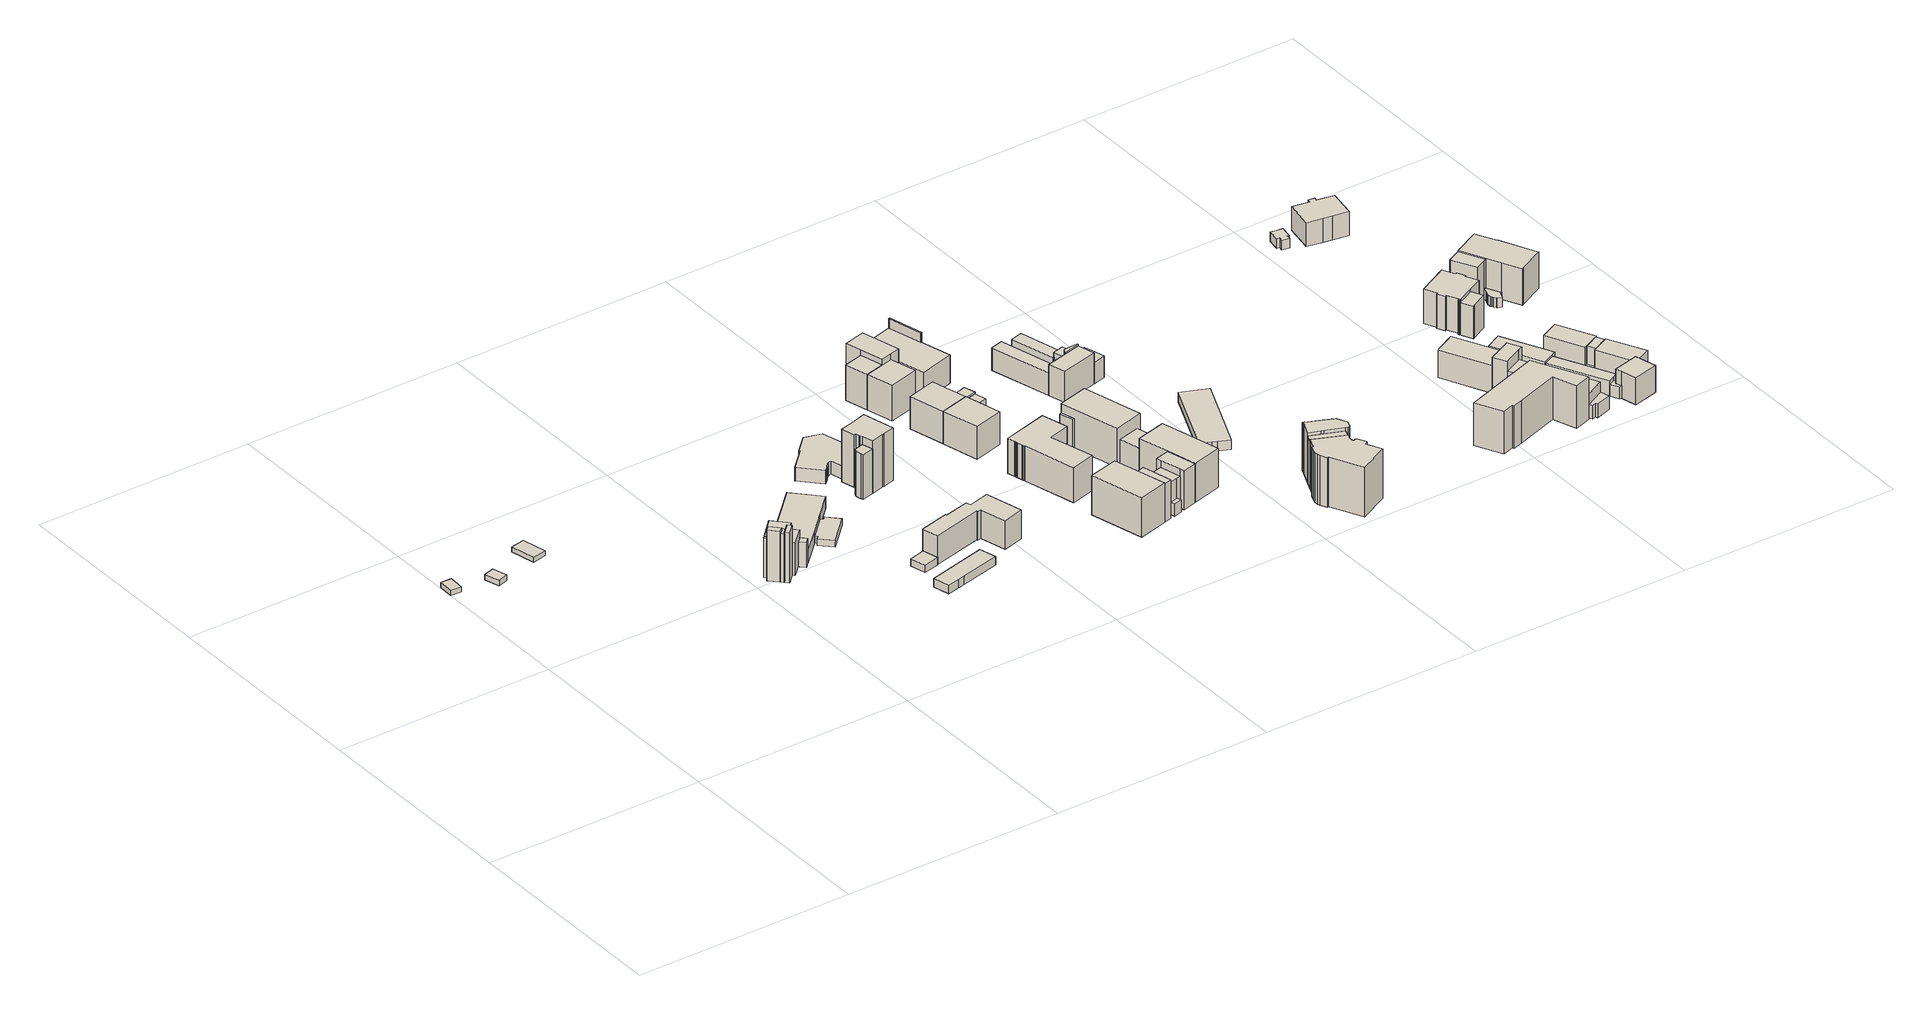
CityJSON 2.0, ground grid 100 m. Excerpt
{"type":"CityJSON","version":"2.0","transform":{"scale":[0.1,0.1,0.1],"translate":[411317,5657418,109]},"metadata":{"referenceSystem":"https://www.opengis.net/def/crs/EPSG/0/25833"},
"CityObjects":{
"building1":{"type":"Building","attributes":{"Dachtyp_tdc":"tdcPolyFlatRoof","Gemeindeschluessel":14612000,"Dachneigung":0,"QualitaetDacherkennung":86,"Geometrietyp2DReferenz":"3000","measuredHeight":2.37,"function":"31001_9998","roofType":"1000"},"geometry":[{"type":"Solid","lod":"1","boundaries":[[[[0,1,2,3]],[[4,5,6,7]],[[3,5,4,0]],[[2,6,5,3]],[[1,7,6,2]],[[0,4,7,1]]]]}]},
"building2":{"type":"Building","attributes":{"Dachtyp_tdc":"tdcGableRoof","Gemeindeschluessel":14612000,"Dachneigung":18.15,"QualitaetDacherkennung":74,"Geometrietyp2DReferenz":"3000","measuredHeight":2.92,"function":"31001_9998","roofType":"3100"},"geometry":[{"type":"Solid","lod":"1","boundaries":[[[[8,9,10,11]],[[12,13,14,15]],[[11,13,12,8]],[[10,14,13,11]],[[9,15,14,10]],[[8,12,15,9]]]]}]},
"building3":{"type":"Building","attributes":{"Dachtyp_tdc":"tdcGableRoof","Gemeindeschluessel":14612000,"Dachneigung":14.94,"QualitaetDacherkennung":67,"Geometrietyp2DReferenz":"3000","measuredHeight":2.72,"function":"31001_9998","roofType":"3100"},"geometry":[{"type":"Solid","lod":"1","boundaries":[[[[16,17,18,19]],[[20,21,22,23]],[[19,21,20,16]],[[18,22,21,19]],[[17,23,22,18]],[[16,20,23,17]]]]}]},
"building4":{"type":"Building","attributes":{"name":"Super 8 by Wyndham Dresden","Gemeindeschluessel":14612000,"Geometrietyp2DReferenz":"3000","function":"31001_2071","roofType":"9999"},"children":["building4-1","building4-2","building4-3","building4-4","building4-5"]},
"building4-1":{"type":"BuildingPart","attributes":{"Dachtyp_tdc":"tdcFreeFormRoof","Dachneigung":56.9,"QualitaetDacherkennung":11,"Geometrietyp2DReferenz":"3000","measuredHeight":24.34,"roofType":"5000"},"parents":["building4"],"geometry":[{"type":"Solid","lod":"1","boundaries":[[[[24,25,26,27]],[[28,29,30,31]],[[27,29,28,24]],[[26,30,29,27]],[[25,31,30,26]],[[24,28,31,25]]]]}]},
"building4-2":{"type":"BuildingPart","attributes":{"Dachtyp_tdc":"tdcFreeFormRoof","Dachneigung":74.49,"QualitaetDacherkennung":13,"Geometrietyp2DReferenz":"3000","measuredHeight":23.75,"roofType":"5000"},"parents":["building4"],"geometry":[{"type":"Solid","lod":"1","boundaries":[[[[32,33,34,35,36,37]],[[38,39,40,41,42,30]],[[37,39,38,32]],[[36,40,39,37]],[[35,41,40,36]],[[34,42,41,35]],[[33,30,42,34]],[[32,38,30,33]]]]}]},
"building4-3":{"type":"BuildingPart","attributes":{"Dachtyp_tdc":"tdcFreeFormRoof","Dachneigung":28.73,"QualitaetDacherkennung":8,"Geometrietyp2DReferenz":"3000","measuredHeight":11.94,"roofType":"5000"},"parents":["building4"],"geometry":[{"type":"Solid","lod":"1","boundaries":[[[[43,44,45,46]],[[47,48,49,50]],[[46,48,47,43]],[[45,49,48,46]],[[44,50,49,45]],[[43,47,50,44]]]]}]},
"building4-4":{"type":"BuildingPart","attributes":{"Dachtyp_tdc":"tdcFreeFormRoof","Dachneigung":62.56,"QualitaetDacherkennung":9,"Geometrietyp2DReferenz":"3000","measuredHeight":23.95,"roofType":"5000"},"parents":["building4"],"geometry":[{"type":"Solid","lod":"1","boundaries":[[[[51,52,53,54]],[[55,56,57,42]],[[54,56,55,51]],[[53,57,56,54]],[[52,42,57,53]],[[51,55,42,52]]]]}]},
"building4-5":{"type":"BuildingPart","attributes":{"Dachtyp_tdc":"tdcFreeFormRoof","Dachneigung":59.32,"QualitaetDacherkennung":2,"Geometrietyp2DReferenz":"3000","measuredHeight":16.46,"roofType":"5000"},"parents":["building4"],"geometry":[{"type":"Solid","lod":"1","boundaries":[[[[58,59,60,61]],[[55,62,47,63]],[[61,62,55,58]],[[60,47,62,61]],[[59,63,47,60]],[[58,55,63,59]]]]}]},
"building5":{"type":"Building","attributes":{"name":"Super 8 by Wyndham Dresden","Gemeindeschluessel":14612000,"Geometrietyp2DReferenz":"3000","function":"31001_2071","roofType":"9999"},"children":["building5-1","building5-2","building5-3"]},
"building5-1":{"type":"BuildingPart","attributes":{"Dachtyp_tdc":"tdcFreeFormRoof","Dachneigung":32.55,"QualitaetDacherkennung":6,"Geometrietyp2DReferenz":"3000","measuredHeight":19.83,"roofType":"5000"},"parents":["building5"],"geometry":[{"type":"Solid","lod":"1","boundaries":[[[[64,65,66,67,68,69,70,71]],[[72,73,74,75,76,77,78,79]],[[71,73,72,64]],[[70,74,73,71]],[[69,75,74,70]],[[68,76,75,69]],[[67,77,76,68]],[[66,78,77,67]],[[65,79,78,66]],[[64,72,79,65]]]]}]},
"building5-2":{"type":"BuildingPart","attributes":{"Dachtyp_tdc":"tdcGableRoof","Dachneigung":47.89,"QualitaetDacherkennung":7,"Geometrietyp2DReferenz":"3000","measuredHeight":20.94,"roofType":"3100"},"parents":["building5"],"geometry":[{"type":"Solid","lod":"1","boundaries":[[[[80,81,82,83,84]],[[74,73,85,86,87]],[[84,73,74,80]],[[83,85,73,84]],[[82,86,85,83]],[[81,87,86,82]],[[80,74,87,81]]]]}]},
"building5-3":{"type":"BuildingPart","attributes":{"Dachtyp_tdc":"tdcFreeFormRoof","Dachneigung":54.29,"QualitaetDacherkennung":5,"Geometrietyp2DReferenz":"3000","measuredHeight":10.97,"roofType":"5000"},"parents":["building5"],"geometry":[{"type":"Solid","lod":"1","boundaries":[[[[88,89,90,91,92,93,94]],[[95,96,97,98,99,76,75]],[[94,96,95,88]],[[93,97,96,94]],[[92,98,97,93]],[[91,99,98,92]],[[90,76,99,91]],[[89,75,76,90]],[[88,95,75,89]]]]}]},
"building6":{"type":"Building","attributes":{"name":"Super 8 by Wyndham Dresden","Dachtyp_tdc":"tdcPolyFlatRoof","Gemeindeschluessel":14612000,"Dachneigung":0,"QualitaetDacherkennung":33,"Geometrietyp2DReferenz":"3000","measuredHeight":3,"function":"31001_2071","roofType":"1000"},"geometry":[{"type":"Solid","lod":"1","boundaries":[[[[100,101,102,103,104,105,106,107]],[[108,109,110,111,112,113,114,115]],[[107,109,108,100]],[[106,110,109,107]],[[105,111,110,106]],[[104,112,111,105]],[[103,113,112,104]],[[102,114,113,103]],[[101,115,114,102]],[[100,108,115,101]]]]}]},
"building7":{"type":"Building","attributes":{"Dachtyp_tdc":"tdcPolyFlatRoof","Gemeindeschluessel":14612000,"Dachneigung":0,"QualitaetDacherkennung":62,"Geometrietyp2DReferenz":"3000","measuredHeight":3.31,"function":"31001_9998","roofType":"1000"},"geometry":[{"type":"Solid","lod":"1","boundaries":[[[[116,117,118,119]],[[120,121,122,123]],[[119,121,120,116]],[[118,122,121,119]],[[117,123,122,118]],[[116,120,123,117]]]]}]},
"building8":{"type":"Building","attributes":{"Dachtyp_tdc":"tdcPolyFlatRoof","Gemeindeschluessel":14612000,"Dachneigung":0,"QualitaetDacherkennung":70,"Geometrietyp2DReferenz":"3000","measuredHeight":3.75,"function":"31001_9998","roofType":"1000"},"geometry":[{"type":"Solid","lod":"1","boundaries":[[[[124,125,126,127,128,129]],[[130,131,132,133,134,135]],[[129,131,130,124]],[[128,132,131,129]],[[127,133,132,128]],[[126,134,133,127]],[[125,135,134,126]],[[124,130,135,125]]]]}]},
"building9":{"type":"Building","attributes":{"Dachtyp_tdc":"tdcFreeFormRoof","Gemeindeschluessel":14612000,"Dachneigung":48.02,"QualitaetDacherkennung":8,"Geometrietyp2DReferenz":"3000","measuredHeight":15.9,"function":"31001_9998","roofType":"5000"},"geometry":[{"type":"Solid","lod":"1","boundaries":[[[[136,137,138,139,140,141,142,143,144,145,146,147,148]],[[149,150,151,152,153,154,155,156,157,158,159,160,161]],[[148,150,149,136]],[[147,151,150,148]],[[146,152,151,147]],[[145,153,152,146]],[[144,154,153,145]],[[143,155,154,144]],[[142,156,155,143]],[[141,157,156,142]],[[140,158,157,141]],[[139,159,158,140]],[[138,160,159,139]],[[137,161,160,138]],[[136,149,161,137]]]]}]},
"building10":{"type":"Building","attributes":{"Dachtyp_tdc":"tdcPolyFlatRoof","Gemeindeschluessel":14612000,"Dachneigung":0,"QualitaetDacherkennung":52,"Geometrietyp2DReferenz":"3000","measuredHeight":6.2,"function":"31001_9998","roofType":"1000"},"geometry":[{"type":"Solid","lod":"1","boundaries":[[[[162,163,164,165,166,167,168,169,170,171,172,173,174,175,176,177,178]],[[179,180,181,182,183,184,185,186,187,188,189,190,191,192,193,194,195]],[[178,180,179,162]],[[177,181,180,178]],[[176,182,181,177]],[[175,183,182,176]],[[174,184,183,175]],[[173,185,184,174]],[[172,186,185,173]],[[171,187,186,172]],[[170,188,187,171]],[[169,189,188,170]],[[168,190,189,169]],[[167,191,190,168]],[[166,192,191,167]],[[165,193,192,166]],[[164,194,193,165]],[[163,195,194,164]],[[162,179,195,163]]]]}]},
"building11":{"type":"Building","attributes":{"Gemeindeschluessel":14612000,"Geometrietyp2DReferenz":"3000","function":"31001_9998","roofType":"9999"},"children":["building11-1","building11-2"]},
"building11-1":{"type":"BuildingPart","attributes":{"Dachtyp_tdc":"tdcPolyFlatRoof","Dachneigung":0,"QualitaetDacherkennung":43,"Geometrietyp2DReferenz":"3000","measuredHeight":20.61,"roofType":"1000"},"parents":["building11"],"geometry":[{"type":"Solid","lod":"1","boundaries":[[[[196,197,198,199,200,201,202,203]],[[204,205,206,207,208,209,210,211]],[[203,205,204,196]],[[202,206,205,203]],[[201,207,206,202]],[[200,208,207,201]],[[199,209,208,200]],[[198,210,209,199]],[[197,211,210,198]],[[196,204,211,197]]]]}]},
"building11-2":{"type":"BuildingPart","attributes":{"Dachtyp_tdc":"tdcGableRoof","Dachneigung":40.42,"QualitaetDacherkennung":61,"Geometrietyp2DReferenz":"3000","measuredHeight":27.67,"roofType":"3100"},"parents":["building11"],"geometry":[{"type":"Solid","lod":"1","boundaries":[[[[212,213,214,215,216,217,218,219,220,221,222,223,224,225]],[[207,226,227,228,229,230,231,232,233,234,235,236,237,208]],[[224,226,207,225]],[[223,227,226,224]],[[222,228,227,223]],[[221,229,228,222]],[[220,230,229,221]],[[219,231,230,220]],[[218,232,231,219]],[[217,233,232,218]],[[216,234,233,217]],[[215,235,234,216]],[[214,236,235,215]],[[213,237,236,214]],[[212,208,237,213]],[[225,207,208,212]]]]}]},
"building12":{"type":"Building","attributes":{"Dachtyp_tdc":"tdcFreeFormRoof","Gemeindeschluessel":14612000,"Dachneigung":31.59,"QualitaetDacherkennung":52,"Geometrietyp2DReferenz":"3000","measuredHeight":17.99,"function":"31001_9998","roofType":"5000"},"geometry":[{"type":"Solid","lod":"1","boundaries":[[[[238,239,240,241,242,243,244,245,246,247,248,249,250,251]],[[252,253,254,255,256,257,258,259,260,261,262,263,264,265]],[[251,253,252,238]],[[250,254,253,251]],[[249,255,254,250]],[[248,256,255,249]],[[247,257,256,248]],[[246,258,257,247]],[[245,259,258,246]],[[244,260,259,245]],[[243,261,260,244]],[[242,262,261,243]],[[241,263,262,242]],[[240,264,263,241]],[[239,265,264,240]],[[238,252,265,239]]]]}]},
"building13":{"type":"Building","attributes":{"Gemeindeschluessel":14612000,"Geometrietyp2DReferenz":"3000","function":"31001_9998","roofType":"9999"},"children":["building13-1","building13-2"]},
"building13-1":{"type":"BuildingPart","attributes":{"Dachtyp_tdc":"tdcHipAndGableRoof","Dachneigung":39.06,"QualitaetDacherkennung":70,"Geometrietyp2DReferenz":"3000","measuredHeight":17.9,"roofType":"5000"},"parents":["building13"],"geometry":[{"type":"Solid","lod":"1","boundaries":[[[[266,267,268,269]],[[270,271,272,273]],[[269,271,270,266]],[[268,272,271,269]],[[267,273,272,268]],[[266,270,273,267]]]]}]},
"building13-2":{"type":"BuildingPart","attributes":{"Dachtyp_tdc":"tdcHipAndGableRoof","Dachneigung":39.04,"QualitaetDacherkennung":37,"Geometrietyp2DReferenz":"3000","measuredHeight":15.05,"roofType":"5000"},"parents":["building13"],"geometry":[{"type":"Solid","lod":"1","boundaries":[[[[274,275,276,277]],[[270,278,279,280]],[[277,278,270,274]],[[276,279,278,277]],[[275,280,279,276]],[[274,270,280,275]]]]}]},
"building14":{"type":"Building","attributes":{"Gemeindeschluessel":14612000,"Geometrietyp2DReferenz":"3000","function":"31001_9998","roofType":"9999"},"children":["building14-1","building14-2"]},
"building14-1":{"type":"BuildingPart","attributes":{"Dachtyp_tdc":"tdcHipAndGableRoof","Dachneigung":39.46,"QualitaetDacherkennung":68,"Geometrietyp2DReferenz":"3000","measuredHeight":17.73,"roofType":"5000"},"parents":["building14"],"geometry":[{"type":"Solid","lod":"1","boundaries":[[[[281,282,283,284,285,267,286,287,288]],[[289,290,291,292,293,294,295,296,297]],[[288,290,289,281]],[[287,291,290,288]],[[286,292,291,287]],[[267,293,292,286]],[[285,294,293,267]],[[284,295,294,285]],[[283,296,295,284]],[[282,297,296,283]],[[281,289,297,282]]]]}]},
"building14-2":{"type":"BuildingPart","attributes":{"Dachtyp_tdc":"tdcPolyFlatRoof","Dachneigung":37.47,"QualitaetDacherkennung":40,"Geometrietyp2DReferenz":"3000","measuredHeight":16.39,"roofType":"2100"},"parents":["building14"],"geometry":[{"type":"Solid","lod":"1","boundaries":[[[[298,299,300,301,302,303,304]],[[290,305,306,307,308,309,291]],[[304,305,290,298]],[[303,306,305,304]],[[302,307,306,303]],[[301,308,307,302]],[[300,309,308,301]],[[299,291,309,300]],[[298,290,291,299]]]]}]},
"building15":{"type":"Building","attributes":{"Gemeindeschluessel":14612000,"Geometrietyp2DReferenz":"3000","function":"31001_9998","roofType":"9999"},"children":["building15-1","building15-2","building15-3","building15-4","building15-5"]},
"building15-1":{"type":"BuildingPart","attributes":{"Dachtyp_tdc":"tdcHipAndGableRoof","Dachneigung":37.91,"QualitaetDacherkennung":56,"Geometrietyp2DReferenz":"3000","measuredHeight":19.14,"roofType":"5000"},"parents":["building15"],"geometry":[{"type":"Solid","lod":"1","boundaries":[[[[310,311,312,313]],[[314,315,316,317]],[[313,315,314,310]],[[312,316,315,313]],[[311,317,316,312]],[[310,314,317,311]]]]}]},
"building15-2":{"type":"BuildingPart","attributes":{"Dachtyp_tdc":"tdcGableRoof","Dachneigung":22.47,"QualitaetDacherkennung":8,"Geometrietyp2DReferenz":"3000","measuredHeight":19.14,"roofType":"3100"},"parents":["building15"],"geometry":[{"type":"Solid","lod":"1","boundaries":[[[[318,319,320,321]],[[322,323,324,325]],[[321,323,322,318]],[[320,324,323,321]],[[319,325,324,320]],[[318,322,325,319]]]]}]},
"building15-3":{"type":"BuildingPart","attributes":{"Dachtyp_tdc":"tdcGableRoof","Dachneigung":43.07,"QualitaetDacherkennung":26,"Geometrietyp2DReferenz":"3000","measuredHeight":23.42,"roofType":"3100"},"parents":["building15"],"geometry":[{"type":"Solid","lod":"1","boundaries":[[[[326,327,328,329,330,331]],[[322,325,332,333,334,335]],[[331,325,322,326]],[[330,332,325,331]],[[329,333,332,330]],[[328,334,333,329]],[[327,335,334,328]],[[326,322,335,327]]]]}]},
"building15-4":{"type":"BuildingPart","attributes":{"Dachtyp_tdc":"tdcGableRoof","Dachneigung":39.18,"QualitaetDacherkennung":53,"Geometrietyp2DReferenz":"3000","measuredHeight":22.96,"roofType":"3100"},"parents":["building15"],"geometry":[{"type":"Solid","lod":"1","boundaries":[[[[336,337,338,339,340,341]],[[335,334,342,317,316,343]],[[341,334,335,336]],[[340,342,334,341]],[[339,317,342,340]],[[338,316,317,339]],[[337,343,316,338]],[[336,335,343,337]]]]}]},
"building15-5":{"type":"BuildingPart","attributes":{"Dachtyp_tdc":"tdcHipAndGableRoof","Dachneigung":39.37,"QualitaetDacherkennung":64,"Geometrietyp2DReferenz":"3000","measuredHeight":19.33,"roofType":"5000"},"parents":["building15"],"geometry":[{"type":"Solid","lod":"1","boundaries":[[[[344,310,345,346]],[[342,347,348,314]],[[346,347,342,344]],[[345,348,347,346]],[[310,314,348,345]],[[344,342,314,310]]]]}]},
"building16":{"type":"Building","attributes":{"name":"Motel One","Gemeindeschluessel":14612000,"Geometrietyp2DReferenz":"3000","function":"31001_2071","roofType":"9999"},"children":["building16-1","building16-2","building16-3","building16-4","building16-5","building16-6","building16-7","building16-8","building16-9","building16-10"]},
"building16-1":{"type":"BuildingPart","attributes":{"Dachtyp_tdc":"tdcGableRoof","Dachneigung":66.18,"QualitaetDacherkennung":17,"Geometrietyp2DReferenz":"3000","measuredHeight":17.66,"roofType":"3100"},"parents":["building16"],"geometry":[{"type":"Solid","lod":"1","boundaries":[[[[349,350,351,352,353]],[[354,355,356,357,358]],[[353,355,354,349]],[[352,356,355,353]],[[351,357,356,352]],[[350,358,357,351]],[[349,354,358,350]]]]}]},
"building16-2":{"type":"BuildingPart","attributes":{"Dachtyp_tdc":"tdcFreeFormRoof","Dachneigung":13.68,"QualitaetDacherkennung":13,"Geometrietyp2DReferenz":"3000","measuredHeight":15.09,"roofType":"5000"},"parents":["building16"],"geometry":[{"type":"Solid","lod":"1","boundaries":[[[[359,360,361,362,363,364,365,366]],[[367,368,369,370,371,372,373,374]],[[365,367,374,366]],[[364,368,367,365]],[[363,369,368,364]],[[362,370,369,363]],[[361,371,370,362]],[[360,372,371,361]],[[359,373,372,360]],[[366,374,373,359]]]]}]},
"building16-3":{"type":"BuildingPart","attributes":{"Dachtyp_tdc":"tdcHipRoof","Dachneigung":14.32,"QualitaetDacherkennung":48,"Geometrietyp2DReferenz":"3000","measuredHeight":19.08,"roofType":"3200"},"parents":["building16"],"geometry":[{"type":"Solid","lod":"1","boundaries":[[[[375,376,377,378]],[[379,380,381,382]],[[378,380,379,375]],[[377,381,380,378]],[[376,382,381,377]],[[375,379,382,376]]]]}]},
"building16-4":{"type":"BuildingPart","attributes":{"Dachtyp_tdc":"tdcGableRoof","Dachneigung":40.47,"QualitaetDacherkennung":2,"Geometrietyp2DReferenz":"3000","measuredHeight":16.2,"roofType":"3100"},"parents":["building16"],"geometry":[{"type":"Solid","lod":"1","boundaries":[[[[383,384,385,386]],[[387,388,389,390]],[[386,388,387,383]],[[385,389,388,386]],[[384,390,389,385]],[[383,387,390,384]]]]}]},
"building16-5":{"type":"BuildingPart","attributes":{"Dachtyp_tdc":"tdcCutTentRoof","Dachneigung":14.27,"QualitaetDacherkennung":67,"Geometrietyp2DReferenz":"3000","measuredHeight":18.98,"roofType":"9999"},"parents":["building16"],"geometry":[{"type":"Solid","lod":"1","boundaries":[[[[391,392,393,394]],[[395,396,397,390]],[[394,396,395,391]],[[393,397,396,394]],[[392,390,397,393]],[[391,395,390,392]]]]}]},
"building16-6":{"type":"BuildingPart","attributes":{"Dachtyp_tdc":"tdcPolyFlatRoof","Dachneigung":0,"QualitaetDacherkennung":69,"Geometrietyp2DReferenz":"3000","measuredHeight":5.61,"roofType":"1000"},"parents":["building16"],"geometry":[{"type":"Solid","lod":"1","boundaries":[[[[398,399,400,401]],[[367,402,403,368]],[[400,402,367,401]],[[399,403,402,400]],[[398,368,403,399]],[[401,367,368,398]]]]}]},
"building16-7":{"type":"BuildingPart","attributes":{"Dachtyp_tdc":"tdcPolyFlatRoof","Dachneigung":0,"QualitaetDacherkennung":66,"Geometrietyp2DReferenz":"3000","measuredHeight":5.61,"roofType":"1000"},"parents":["building16"],"geometry":[{"type":"Solid","lod":"1","boundaries":[[[[404,405,406,407]],[[371,408,409,372]],[[406,408,371,407]],[[405,409,408,406]],[[404,372,409,405]],[[407,371,372,404]]]]}]},
"building16-8":{"type":"BuildingPart","attributes":{"Dachtyp_tdc":"tdcHipRoof","Dachneigung":14.42,"QualitaetDacherkennung":47,"Geometrietyp2DReferenz":"3000","measuredHeight":18.47,"roofType":"3200"},"parents":["building16"],"geometry":[{"type":"Solid","lod":"1","boundaries":[[[[410,411,412,413,414,415]],[[373,416,417,418,419,374]],[[414,416,373,415]],[[413,417,416,414]],[[412,418,417,413]],[[411,419,418,412]],[[410,374,419,411]],[[415,373,374,410]]]]}]},
"building16-9":{"type":"BuildingPart","attributes":{"Dachtyp_tdc":"tdcHipRoof","Dachneigung":14.19,"QualitaetDacherkennung":60,"Geometrietyp2DReferenz":"3000","measuredHeight":19.05,"roofType":"3200"},"parents":["building16"],"geometry":[{"type":"Solid","lod":"1","boundaries":[[[[420,421,422,423,424,425,426,427]],[[356,355,354,428,429,418,417,430]],[[427,355,356,420]],[[426,354,355,427]],[[425,428,354,426]],[[424,429,428,425]],[[423,418,429,424]],[[422,417,418,423]],[[421,430,417,422]],[[420,356,430,421]]]]}]},
"building16-10":{"type":"BuildingPart","attributes":{"Dachtyp_tdc":"tdcPolyFlatRoof","Dachneigung":14.39,"QualitaetDacherkennung":48,"Geometrietyp2DReferenz":"3000","measuredHeight":18.19,"roofType":"2100"},"parents":["building16"],"geometry":[{"type":"Solid","lod":"1","boundaries":[[[[431,432,433,434,435,436]],[[369,437,382,438,439,370]],[[436,369,370,431]],[[435,437,369,436]],[[434,382,437,435]],[[433,438,382,434]],[[432,439,438,433]],[[431,370,439,432]]]]}]},
"building17":{"type":"Building","attributes":{"Gemeindeschluessel":14612000,"Geometrietyp2DReferenz":"3000","function":"31001_9998","roofType":"9999"},"children":["building17-1","building17-2","building17-3","building17-4","building17-5"]},
"building17-1":{"type":"BuildingPart","attributes":{"Dachtyp_tdc":"tdcGableRoof","Dachneigung":38.21,"QualitaetDacherkennung":65,"Geometrietyp2DReferenz":"3000","measuredHeight":15.88,"roofType":"3100"},"parents":["building17"],"geometry":[{"type":"Solid","lod":"1","boundaries":[[[[440,441,442,443,444,445]],[[446,447,448,449,450,451]],[[445,447,446,440]],[[444,448,447,445]],[[443,449,448,444]],[[442,450,449,443]],[[441,451,450,442]],[[440,446,451,441]]]]}]},
"building17-2":{"type":"BuildingPart","attributes":{"Dachtyp_tdc":"tdcFreeFormRoof","Dachneigung":52.01,"QualitaetDacherkennung":10,"Geometrietyp2DReferenz":"3000","measuredHeight":15.54,"roofType":"5000"},"parents":["building17"],"geometry":[{"type":"Solid","lod":"1","boundaries":[[[[452,453,454,455,456,457]],[[449,458,459,460,461,450]],[[457,458,449,452]],[[456,459,458,457]],[[455,460,459,456]],[[454,461,460,455]],[[453,450,461,454]],[[452,449,450,453]]]]}]},
"building17-3":{"type":"BuildingPart","attributes":{"Dachtyp_tdc":"tdcPolyFlatRoof","Dachneigung":2.81,"QualitaetDacherkennung":74,"Geometrietyp2DReferenz":"3000","measuredHeight":8.35,"roofType":"2100"},"parents":["building17"],"geometry":[{"type":"Solid","lod":"1","boundaries":[[[[462,463,464,465,466,467,468]],[[469,470,471,472,473,474,475]],[[468,470,469,462]],[[467,471,470,468]],[[466,472,471,467]],[[465,473,472,466]],[[464,474,473,465]],[[463,475,474,464]],[[462,469,475,463]]]]}]},
"building17-4":{"type":"BuildingPart","attributes":{"Dachtyp_tdc":"tdcPolyFlatRoof","Dachneigung":5.78,"QualitaetDacherkennung":76,"Geometrietyp2DReferenz":"3000","measuredHeight":10.75,"roofType":"2100"},"parents":["building17"],"geometry":[{"type":"Solid","lod":"1","boundaries":[[[[476,477,478,479]],[[461,480,471,470]],[[479,480,461,476]],[[478,471,480,479]],[[477,470,471,478]],[[476,461,470,477]]]]}]},
"building17-5":{"type":"BuildingPart","attributes":{"Dachtyp_tdc":"tdcPolyFlatRoof","Dachneigung":4.64,"QualitaetDacherkennung":71,"Geometrietyp2DReferenz":"3000","measuredHeight":10.61,"roofType":"2100"},"parents":["building17"],"geometry":[{"type":"Solid","lod":"1","boundaries":[[[[481,482,483,484]],[[485,486,448,447]],[[484,486,485,481]],[[483,448,486,484]],[[482,447,448,483]],[[481,485,447,482]]]]}]},
"building18":{"type":"Building","attributes":{"Dachtyp_tdc":"tdcFreeFormRoof","Gemeindeschluessel":14612000,"Dachneigung":22.05,"QualitaetDacherkennung":42,"Geometrietyp2DReferenz":"3000","measuredHeight":24.92,"function":"31001_9998","roofType":"5000"},"geometry":[{"type":"Solid","lod":"1","boundaries":[[[[487,488,489,490,491,492,493,494,495,496,497,498,499,500,501,502,503,504,505,506]],[[507,508,509,510,511,512,513,514,515,516,517,518,519,520,521,522,523,524,525,526]],[[506,508,507,487]],[[505,509,508,506]],[[504,510,509,505]],[[503,511,510,504]],[[502,512,511,503]],[[501,513,512,502]],[[500,514,513,501]],[[499,515,514,500]],[[498,516,515,499]],[[497,517,516,498]],[[496,518,517,497]],[[495,519,518,496]],[[494,520,519,495]],[[493,521,520,494]],[[492,522,521,493]],[[491,523,522,492]],[[490,524,523,491]],[[489,525,524,490]],[[488,526,525,489]],[[487,507,526,488]]]]}]},
"building19":{"type":"Building","attributes":{"Gemeindeschluessel":14612000,"Geometrietyp2DReferenz":"3000","function":"31001_9998","roofType":"9999"},"children":["building19-1","building19-2","building19-3"]},
"building19-1":{"type":"BuildingPart","attributes":{"Dachtyp_tdc":"tdcCutGableRoof","Dachneigung":2.41,"QualitaetDacherkennung":71,"Geometrietyp2DReferenz":"3000","measuredHeight":24.96,"roofType":"9999"},"parents":["building19"],"geometry":[{"type":"Solid","lod":"1","boundaries":[[[[527,528,529,530]],[[531,532,533,534]],[[530,532,531,527]],[[529,533,532,530]],[[528,534,533,529]],[[527,531,534,528]]]]}]},
"building19-2":{"type":"BuildingPart","attributes":{"Dachtyp_tdc":"tdcCutGableRoof","Dachneigung":58.78,"QualitaetDacherkennung":27,"Geometrietyp2DReferenz":"3000","measuredHeight":25.01,"roofType":"9999"},"parents":["building19"],"geometry":[{"type":"Solid","lod":"1","boundaries":[[[[535,536,537,538,539,540,541,542,543,544]],[[545,546,547,548,549,550,551,552,553,554]],[[544,546,545,535]],[[543,547,546,544]],[[542,548,547,543]],[[541,549,548,542]],[[540,550,549,541]],[[539,551,550,540]],[[538,552,551,539]],[[537,553,552,538]],[[536,554,553,537]],[[535,545,554,536]]]]}]},
"building19-3":{"type":"BuildingPart","attributes":{"Dachtyp_tdc":"tdcFreeFormRoof","Dachneigung":12.08,"QualitaetDacherkennung":45,"Geometrietyp2DReferenz":"3000","measuredHeight":24.98,"roofType":"5000"},"parents":["building19"],"geometry":[{"type":"Solid","lod":"1","boundaries":[[[[555,556,557,558,559,560,561,562,563,564,565,566]],[[545,567,568,552,569,570,571,572,533,573,574,532]],[[566,567,545,555]],[[565,568,567,566]],[[564,552,568,565]],[[563,569,552,564]],[[562,570,569,563]],[[561,571,570,562]],[[560,572,571,561]],[[559,533,572,560]],[[558,573,533,559]],[[557,574,573,558]],[[556,532,574,557]],[[555,545,532,556]]]]}]},
"building20":{"type":"Building","attributes":{"Dachtyp_tdc":"tdcFreeFormRoof","Gemeindeschluessel":14612000,"Dachneigung":14.42,"QualitaetDacherkennung":90,"Geometrietyp2DReferenz":"3000","measuredHeight":5.29,"function":"31001_9998","roofType":"5000"},"geometry":[{"type":"Solid","lod":"1","boundaries":[[[[575,576,577,578,579,580]],[[581,582,583,584,585,586]],[[580,582,581,575]],[[579,583,582,580]],[[578,584,583,579]],[[577,585,584,578]],[[576,586,585,577]],[[575,581,586,576]]]]}]},
"building21":{"type":"Building","attributes":{"Gemeindeschluessel":14612000,"Geometrietyp2DReferenz":"3000","function":"31001_9998","roofType":"9999"},"children":["building21-1","building21-2"]},
"building21-1":{"type":"BuildingPart","attributes":{"Dachtyp_tdc":"tdcPolyFlatRoof","Dachneigung":0,"QualitaetDacherkennung":33,"Geometrietyp2DReferenz":"3000","measuredHeight":9.99,"roofType":"1000"},"parents":["building21"],"geometry":[{"type":"Solid","lod":"1","boundaries":[[[[587,588,589,590,591,592,593]],[[451,594,595,596,597,598,599]],[[593,594,451,587]],[[592,595,594,593]],[[591,596,595,592]],[[590,597,596,591]],[[589,598,597,590]],[[588,599,598,589]],[[587,451,599,588]]]]}]},
"building21-2":{"type":"BuildingPart","attributes":{"Dachtyp_tdc":"tdcPolyFlatRoof","Dachneigung":9.02,"QualitaetDacherkennung":22,"Geometrietyp2DReferenz":"3000","measuredHeight":3.3,"roofType":"2100"},"parents":["building21"],"geometry":[{"type":"Solid","lod":"1","boundaries":[[[[600,601,602,603,604,605,606,607]],[[608,609,610,611,612,595,594,469]],[[607,609,608,600]],[[606,610,609,607]],[[605,611,610,606]],[[604,612,611,605]],[[603,595,612,604]],[[602,594,595,603]],[[601,469,594,602]],[[600,608,469,601]]]]}]},
"building22":{"type":"Building","attributes":{"Dachtyp_tdc":"tdcFreeFormRoof","Gemeindeschluessel":14612000,"Dachneigung":18.19,"QualitaetDacherkennung":64,"Geometrietyp2DReferenz":"3000","measuredHeight":22.68,"function":"31001_9998","roofType":"5000"},"geometry":[{"type":"Solid","lod":"1","boundaries":[[[[613,614,615,616,617,618,619,620,621]],[[622,623,624,625,626,627,628,629,630]],[[621,623,622,613]],[[620,624,623,621]],[[619,625,624,620]],[[618,626,625,619]],[[617,627,626,618]],[[616,628,627,617]],[[615,629,628,616]],[[614,630,629,615]],[[613,622,630,614]]]]}]},
"building23":{"type":"Building","attributes":{"Gemeindeschluessel":14612000,"Dachneigung":90,"Dachorientierung":0,"MittlereTraufHoehe":125.06,"QualitaetDacherkennung":96,"ObjektHoehe":12.9,"BodenHoehe":112.17,"Geometrietyp2DReferenz":"3000","AbsoluteHoehe":125.06,"Dachflaeche":262.12,"measuredHeight":12.9,"function":"31001_9998","roofType":"1000","storeysAboveGround":4},"geometry":[{"type":"Solid","lod":"1","boundaries":[[[[631,632,633,634,635]],[[636,637,638,639,640]],[[635,637,636,631]],[[634,638,637,635]],[[633,639,638,634]],[[632,640,639,633]],[[631,636,640,632]]]]}]},
"building24":{"type":"Building","attributes":{"Gemeindeschluessel":14612000,"Dachneigung":90,"Dachorientierung":0,"MittlereTraufHoehe":128.69,"QualitaetDacherkennung":87,"ObjektHoehe":15.93,"BodenHoehe":112.76,"Geometrietyp2DReferenz":"3000","AbsoluteHoehe":128.69,"Dachflaeche":77.94,"measuredHeight":15.93,"function":"31001_9998","roofType":"1000","storeysAboveGround":5},"geometry":[{"type":"Solid","lod":"1","boundaries":[[[[641,642,643,644,645,646]],[[647,648,649,650,651,652]],[[646,648,647,641]],[[645,649,648,646]],[[644,650,649,645]],[[643,651,650,644]],[[642,652,651,643]],[[641,647,652,642]]]]}]},
"building25":{"type":"Building","attributes":{"Gemeindeschluessel":14612000,"Dachneigung":90,"Dachorientierung":0,"MittlereTraufHoehe":124.28,"QualitaetDacherkennung":96,"ObjektHoehe":11.64,"BodenHoehe":112.64,"Geometrietyp2DReferenz":"3000","AbsoluteHoehe":124.28,"Dachflaeche":352.27,"measuredHeight":11.64,"function":"31001_9998","roofType":"1000","storeysAboveGround":4},"geometry":[{"type":"Solid","lod":"1","boundaries":[[[[653,654,655,656,657]],[[658,659,660,661,662]],[[657,659,658,653]],[[656,660,659,657]],[[655,661,660,656]],[[654,662,661,655]],[[653,658,662,654]]]]}]},
"building26":{"type":"Building","attributes":{"Gemeindeschluessel":14612000,"Dachneigung":90,"Dachorientierung":0,"MittlereTraufHoehe":119.62,"QualitaetDacherkennung":89,"ObjektHoehe":6.29,"BodenHoehe":113.33,"Geometrietyp2DReferenz":"3000","AbsoluteHoehe":119.62,"Dachflaeche":32.28,"measuredHeight":6.29,"function":"31001_9998","roofType":"1000","storeysAboveGround":2},"geometry":[{"type":"Solid","lod":"1","boundaries":[[[[663,664,665,666,667,668]],[[669,670,671,672,673,674]],[[668,670,669,663]],[[667,671,670,668]],[[666,672,671,667]],[[665,673,672,666]],[[664,674,673,665]],[[663,669,674,664]]]]}]},
"building27":{"type":"Building","attributes":{"Dachtyp_tdc":"tdcPolyFlatRoof","Gemeindeschluessel":14612000,"Dachneigung":3.18,"QualitaetDacherkennung":68,"Geometrietyp2DReferenz":"3000","measuredHeight":7.92,"function":"31001_9998","roofType":"2100"},"geometry":[{"type":"Solid","lod":"1","boundaries":[[[[675,676,677,678,679]],[[680,681,682,683,684]],[[679,681,680,675]],[[678,682,681,679]],[[677,683,682,678]],[[676,684,683,677]],[[675,680,684,676]]]]}]},
"building28":{"type":"Building","attributes":{"Dachtyp_tdc":"tdcPolyFlatRoof","Gemeindeschluessel":14612000,"Dachneigung":4.79,"QualitaetDacherkennung":61,"Geometrietyp2DReferenz":"3000","measuredHeight":7.28,"function":"31001_9998","roofType":"2100"},"geometry":[{"type":"Solid","lod":"1","boundaries":[[[[685,686,687,688,689]],[[690,691,692,693,694]],[[689,691,690,685]],[[688,692,691,689]],[[687,693,692,688]],[[686,694,693,687]],[[685,690,694,686]]]]}]},
"building29":{"type":"Building","attributes":{"Dachtyp_tdc":"tdcFreeFormRoof","Gemeindeschluessel":14612000,"Dachneigung":69.36,"QualitaetDacherkennung":8,"Geometrietyp2DReferenz":"3000","measuredHeight":8.91,"function":"31001_9998","roofType":"5000"},"geometry":[{"type":"Solid","lod":"1","boundaries":[[[[695,696,697,698,699,700]],[[701,702,703,704,705,706]],[[700,702,701,695]],[[699,703,702,700]],[[698,704,703,699]],[[697,705,704,698]],[[696,706,705,697]],[[695,701,706,696]]]]}]},
"building30":{"type":"Building","attributes":{"Gemeindeschluessel":14612000,"Geometrietyp2DReferenz":"3000","function":"31001_9998","roofType":"9999"},"children":["building30-1","building30-2"]},
"building30-1":{"type":"BuildingPart","attributes":{"Dachtyp_tdc":"tdcTentRoof","Dachneigung":24.92,"QualitaetDacherkennung":63,"Geometrietyp2DReferenz":"3000","measuredHeight":17.88,"roofType":"3500"},"parents":["building30"],"geometry":[{"type":"Solid","lod":"1","boundaries":[[[[707,708,709,710,711,712,713,714,715,716,717,718,719,720,721,722]],[[723,724,725,726,727,728,729,730,731,732,733,734,735,736,737,738]],[[722,724,723,707]],[[721,725,724,722]],[[720,726,725,721]],[[719,727,726,720]],[[718,728,727,719]],[[717,729,728,718]],[[716,730,729,717]],[[715,731,730,716]],[[714,732,731,715]],[[713,733,732,714]],[[712,734,733,713]],[[711,735,734,712]],[[710,736,735,711]],[[709,737,736,710]],[[708,738,737,709]],[[707,723,738,708]]]]}]},
"building30-2":{"type":"BuildingPart","attributes":{"Dachtyp_tdc":"tdcHipAndGableRoof","Dachneigung":21.57,"QualitaetDacherkennung":76,"Geometrietyp2DReferenz":"3000","measuredHeight":15.86,"roofType":"5000"},"parents":["building30"],"geometry":[{"type":"Solid","lod":"1","boundaries":[[[[739,740,741,742,743,744]],[[745,735,746,747,748,737]],[[744,735,745,739]],[[743,746,735,744]],[[742,747,746,743]],[[741,748,747,742]],[[740,737,748,741]],[[739,745,737,740]]]]}]},
"building31":{"type":"Building","attributes":{"Dachtyp_tdc":"tdcFreeFormRoof","Gemeindeschluessel":14612000,"Dachneigung":45.26,"QualitaetDacherkennung":74,"Geometrietyp2DReferenz":"3000","measuredHeight":14.83,"function":"31001_9998","roofType":"5000"},"geometry":[{"type":"Solid","lod":"1","boundaries":[[[[749,750,751,752,753,754]],[[755,756,757,758,759,760]],[[754,756,755,749]],[[753,757,756,754]],[[752,758,757,753]],[[751,759,758,752]],[[750,760,759,751]],[[749,755,760,750]]]]}]},
"building32":{"type":"Building","attributes":{"Dachtyp_tdc":"tdcPolyFlatRoof","Gemeindeschluessel":14612000,"Dachneigung":0,"QualitaetDacherkennung":79,"Geometrietyp2DReferenz":"3000","measuredHeight":4.35,"function":"31001_9998","roofType":"1000"},"geometry":[{"type":"Solid","lod":"1","boundaries":[[[[761,762,763,764,765,766,767,768,769]],[[770,771,772,773,774,775,776,777,778]],[[769,771,770,761]],[[768,772,771,769]],[[767,773,772,768]],[[766,774,773,767]],[[765,775,774,766]],[[764,776,775,765]],[[763,777,776,764]],[[762,778,777,763]],[[761,770,778,762]]]]}]},
"building33":{"type":"Building","attributes":{"Gemeindeschluessel":14612000,"Geometrietyp2DReferenz":"3000","function":"31001_9998","roofType":"9999"},"children":["building33-1","building33-2","building33-3"]},
"building33-1":{"type":"BuildingPart","attributes":{"Dachtyp_tdc":"tdcPolyFlatRoof","Dachneigung":0,"QualitaetDacherkennung":74,"Geometrietyp2DReferenz":"3000","measuredHeight":8.42,"roofType":"1000"},"parents":["building33"],"geometry":[{"type":"Solid","lod":"1","boundaries":[[[[779,780,781,782,783,784]],[[785,786,787,788,789,790]],[[784,786,785,779]],[[783,787,786,784]],[[782,788,787,783]],[[781,789,788,782]],[[780,790,789,781]],[[779,785,790,780]]]]}]},
"building33-2":{"type":"BuildingPart","attributes":{"Dachtyp_tdc":"tdcPolyFlatRoof","Dachneigung":0,"QualitaetDacherkennung":77,"Geometrietyp2DReferenz":"3000","measuredHeight":8.41,"roofType":"1000"},"parents":["building33"],"geometry":[{"type":"Solid","lod":"1","boundaries":[[[[791,792,793,794,795,796]],[[797,798,799,800,801,802]],[[796,798,797,791]],[[795,799,798,796]],[[794,800,799,795]],[[793,801,800,794]],[[792,802,801,793]],[[791,797,802,792]]]]}]},
"building33-3":{"type":"BuildingPart","attributes":{"Dachtyp_tdc":"tdcHipAndGableRoof","Dachneigung":25.67,"QualitaetDacherkennung":31,"Geometrietyp2DReferenz":"3000","measuredHeight":9.4,"roofType":"5000"},"parents":["building33"],"geometry":[{"type":"Solid","lod":"1","boundaries":[[[[782,794,793,783]],[[788,787,801,800]],[[783,787,788,782]],[[793,801,787,783]],[[794,800,801,793]],[[782,788,800,794]]]]}]},
"building34":{"type":"Building","attributes":{"Dachtyp_tdc":"tdcHipRoof","Gemeindeschluessel":14612000,"Dachneigung":37.13,"QualitaetDacherkennung":70,"Geometrietyp2DReferenz":"3000","measuredHeight":13.92,"function":"31001_9998","roofType":"3200"},"geometry":[{"type":"Solid","lod":"1","boundaries":[[[[803,804,805,806,807,808,809,810,811,812]],[[813,814,815,816,817,818,819,820,821,822]],[[812,814,813,803]],[[811,815,814,812]],[[810,816,815,811]],[[809,817,816,810]],[[808,818,817,809]],[[807,819,818,808]],[[806,820,819,807]],[[805,821,820,806]],[[804,822,821,805]],[[803,813,822,804]]]]}]},
"building35":{"type":"Building","attributes":{"Gemeindeschluessel":14612000,"Geometrietyp2DReferenz":"3000","function":"31001_9998","roofType":"9999"},"children":["building35-1","building35-2","building35-3"]},
"building35-1":{"type":"BuildingPart","attributes":{"Dachtyp_tdc":"tdcFreeFormRoof","Dachneigung":68.37,"QualitaetDacherkennung":4,"Geometrietyp2DReferenz":"3000","measuredHeight":7.66,"roofType":"5000"},"parents":["building35"],"geometry":[{"type":"Solid","lod":"1","boundaries":[[[[823,824,825,826,827,828,829,830,831,832,833,834,835,836]],[[837,838,839,840,841,842,843,844,845,846,847,848,849,850]],[[836,838,837,823]],[[835,839,838,836]],[[834,840,839,835]],[[833,841,840,834]],[[832,842,841,833]],[[831,843,842,832]],[[830,844,843,831]],[[829,845,844,830]],[[828,846,845,829]],[[827,847,846,828]],[[826,848,847,827]],[[825,849,848,826]],[[824,850,849,825]],[[823,837,850,824]]]]}]},
"building35-2":{"type":"BuildingPart","attributes":{"Dachtyp_tdc":"tdcHipRoof","Dachneigung":23.7,"QualitaetDacherkennung":62,"Geometrietyp2DReferenz":"3000","measuredHeight":18.4,"roofType":"3200"},"parents":["building35"],"geometry":[{"type":"Solid","lod":"1","boundaries":[[[[851,852,853,854,855,856,857,858,859,860]],[[861,862,863,864,865,866,867,868,869,870]],[[860,862,861,851]],[[859,863,862,860]],[[858,864,863,859]],[[857,865,864,858]],[[856,866,865,857]],[[855,867,866,856]],[[854,868,867,855]],[[853,869,868,854]],[[852,870,869,853]],[[851,861,870,852]]]]}]},
"building35-3":{"type":"BuildingPart","attributes":{"Dachtyp_tdc":"tdcHipRoof","Dachneigung":25.68,"QualitaetDacherkennung":42,"Geometrietyp2DReferenz":"3000","measuredHeight":17.57,"roofType":"3200"},"parents":["building35"],"geometry":[{"type":"Solid","lod":"1","boundaries":[[[[871,872,873,874,875]],[[876,870,877,878,879]],[[875,870,876,871]],[[874,877,870,875]],[[873,878,877,874]],[[872,879,878,873]],[[871,876,879,872]]]]}]}
},
"vertices":[
[50,1647,34],[53,1717,34],[3,1719,34],[0,1649,34],[50,1647,11],[0,1649,11],[3,1719,11],[53,1717,11],
[194,1596,36],[242,1610,36],[223,1677,36],[175,1664,36],[194,1596,11],[175,1664,11],[223,1677,11],[242,1610,11],
[398,1648,38],[463,1662,38],[438,1774,38],[373,1760,38],[398,1648,16],[373,1760,16],[438,1774,16],[463,1662,16],
[1049,996,278],[1030,977,278],[1068,939,278],[1087,957,278],[1049,996,44],[1087,957,44],[1068,939,44],[1030,977,44],
[1095,965,267],[1068,939,267],[1079,927,267],[1105,952,267],[1101,955,267],[1103,957,267],[1095,965,44],[1103,957,44],[1101,955,44],[1105,952,44],[1079,927,44],
[1211,1009,159],[1188,988,159],[1211,964,159],[1233,986,159],[1211,1009,44],[1233,986,44],[1211,964,44],[1188,988,44],
[1119,966,274],[1079,927,274],[1094,912,274],[1134,951,274],[1119,966,44],[1134,951,44],[1094,912,44],
[1119,966,195],[1142,942,195],[1211,1009,195],[1187,1033,195],[1187,1033,44],[1142,942,44],
[1103,957,224],[1101,955,224],[1105,952,224],[1106,954,224],[1187,1033,224],[1126,1096,224],[1045,1016,224],[1095,965,224],[1103,957,41],[1095,965,41],[1045,1016,41],[1126,1096,41],[1187,1033,41],[1106,954,41],[1105,952,41],[1101,955,41],
[1045,1016,223],[1037,1008,223],[1049,996,223],[1087,957,223],[1095,965,223],[1087,957,41],[1049,996,41],[1037,1008,41],
[1415,1379,98],[1126,1096,98],[1187,1033,98],[1233,986,98],[1342,1093,98],[1433,1183,98],[1522,1270,98],[1415,1379,41],[1522,1270,41],[1433,1183,41],[1342,1093,41],[1233,986,41],
[1389,1021,72],[1504,1134,72],[1454,1185,72],[1442,1173,72],[1433,1183,72],[1342,1093,72],[1351,1084,72],[1339,1072,72],[1389,1021,42],[1339,1072,42],[1351,1084,42],[1342,1093,42],[1433,1183,42],[1442,1173,42],[1454,1185,42],[1504,1134,42],
[1563,760,59],[1581,688,59],[1653,706,59],[1635,778,59],[1563,760,26],[1635,778,26],[1653,706,26],[1581,688,26],
[1547,586,64],[1566,511,64],[1622,524,64],[1655,531,64],[1835,574,64],[1816,651,64],[1547,586,26],[1816,651,26],[1835,574,26],[1655,531,26],[1622,524,26],[1566,511,26],
[1880,763,159],[1881,756,159],[1899,761,159],[1930,642,159],[2026,667,159],[1982,838,159],[1888,814,159],[1883,835,159],[1769,807,159],[1768,813,159],[1635,780,159],[1635,778,159],[1653,706,159],[1880,763,27],[1653,706,27],[1635,778,27],[1635,780,27],[1768,813,27],[1769,807,27],[1883,835,27],[1888,814,27],[1982,838,27],[2026,667,27],[1930,642,27],[1899,761,27],[1881,756,27],
[1708,1409,94],[1769,1424,94],[1828,1442,94],[1802,1552,94],[1804,1552,94],[1779,1647,94],[1701,1669,94],[1631,1600,94],[1635,1597,94],[1549,1512,94],[1552,1509,94],[1635,1425,94],[1641,1432,94],[1654,1444,94],[1655,1446,94],[1676,1466,94],[1692,1470,94],[1708,1409,32],[1692,1470,32],[1676,1466,32],[1655,1446,32],[1654,1444,32],[1641,1432,32],[1635,1425,32],[1552,1509,32],[1549,1512,32],[1635,1597,32],[1631,1600,32],[1701,1669,32],[1779,1647,32],[1804,1552,32],[1802,1552,32],[1828,1442,32],[1769,1424,32],
[1690,1305,234],[1682,1289,234],[1688,1262,234],[1690,1254,234],[1745,1267,234],[1731,1316,234],[1722,1314,234],[1718,1313,234],[1690,1305,28],[1718,1313,28],[1722,1314,28],[1731,1316,28],[1745,1267,28],[1690,1254,28],[1688,1262,28],[1682,1289,28],
[1745,1267,271],[1805,1282,271],[1812,1284,271],[1865,1296,271],[1828,1442,271],[1774,1426,271],[1769,1424,271],[1708,1409,271],[1698,1406,271],[1714,1345,271],[1722,1347,271],[1727,1330,271],[1728,1326,271],[1731,1316,271],[1728,1326,28],[1727,1330,28],[1722,1347,28],[1714,1345,28],[1698,1406,28],[1708,1409,28],[1769,1424,28],[1774,1426,28],[1828,1442,28],[1865,1296,28],[1812,1284,28],[1805,1282,28],
[2278,999,189],[2279,995,189],[2342,757,189],[2452,787,189],[2398,988,189],[2494,1014,189],[2462,1134,189],[2257,1080,189],[2266,1044,189],[2267,1040,189],[2268,1035,189],[2270,1030,189],[2276,1008,189],[2277,1003,189],[2278,999,28],[2277,1003,28],[2276,1008,28],[2270,1030,28],[2268,1035,28],[2267,1040,28],[2266,1044,28],[2257,1080,28],[2462,1134,28],[2494,1014,28],[2398,988,28],[2452,787,28],[2342,757,28],[2279,995,28],
[2309,1430,180],[2176,1396,180],[2218,1229,180],[2352,1264,180],[2309,1430,29],[2352,1264,29],[2218,1229,29],[2176,1396,29],
[2309,1430,166],[2323,1377,166],[2375,1390,166],[2362,1443,166],[2362,1443,29],[2375,1390,29],[2323,1377,29],
[2292,1493,180],[2290,1500,180],[2288,1506,180],[2266,1593,180],[2134,1558,180],[2241,1412,180],[2308,1430,180],[2295,1481,180],[2292,1493,30],[2295,1481,30],[2308,1430,30],[2241,1412,30],[2176,1396,30],[2134,1558,30],[2266,1593,30],[2288,1506,30],[2290,1500,30],
[2295,1481,174],[2308,1430,174],[2362,1443,174],[2348,1495,174],[2333,1491,174],[2327,1489,174],[2323,1488,174],[2323,1488,30],[2327,1489,30],[2333,1491,30],[2348,1495,30],[2362,1443,30],
[2077,1764,195],[2164,1787,195],[2137,1891,195],[2050,1869,195],[2077,1764,31],[2050,1869,31],[2137,1891,31],[2164,1787,31],
[2372,2031,204],[2413,1876,204],[2418,1877,204],[2377,2032,204],[2372,2031,31],[2377,2032,31],[2418,1877,31],[2413,1876,31],
[2372,2031,161],[2216,1989,161],[2262,1813,161],[2294,1692,161],[2451,1733,161],[2413,1876,161],[2451,1733,31],[2294,1692,31],[2262,1813,31],[2216,1989,31],
[2216,1989,219],[2118,1963,219],[2137,1891,219],[2164,1787,219],[2214,1800,219],[2262,1813,219],[2214,1800,31],[2118,1963,31],
[2214,1800,195],[2109,1643,195],[2246,1679,195],[2246,1679,31],[2109,1643,31],
[2789,810,130],[2761,920,130],[2661,894,130],[2689,785,130],[2689,784,130],[2789,810,9],[2689,784,9],[2689,785,9],[2661,894,9],[2761,920,9],
[2648,606,155],[2628,601,155],[2591,591,155],[2571,586,155],[2595,490,155],[2615,495,155],[2653,505,155],[2673,510,155],[2653,505,9],[2615,495,9],[2595,490,9],[2571,586,9],[2591,591,9],[2628,601,9],[2648,606,9],[2673,510,9],
[2428,426,190],[2564,461,190],[2500,705,190],[2365,671,190],[2428,426,9],[2365,671,9],[2500,705,9],[2564,461,9],
[2589,1099,146],[2573,1162,146],[2564,1160,146],[2580,1097,146],[2589,1099,9],[2580,1097,9],[2564,1160,9],[2573,1162,9],
[2708,1197,190],[2573,1162,190],[2643,889,190],[2779,924,190],[2708,1197,9],[2779,924,9],[2643,889,9],
[2615,495,65],[2621,473,65],[2659,483,65],[2653,505,65],[2659,483,9],[2621,473,9],
[2628,601,65],[2622,623,65],[2585,613,65],[2591,591,65],[2585,613,9],[2622,623,9],
[2673,510,188],[2678,490,188],[2742,507,188],[2707,642,188],[2643,626,188],[2648,606,188],[2643,626,9],[2707,642,9],[2742,507,9],[2678,490,9],
[2689,785,190],[2672,780,190],[2707,642,190],[2742,507,190],[2878,542,190],[2807,815,190],[2789,810,190],[2689,784,190],[2807,815,9],[2878,542,9],[2672,780,9],
[2571,586,186],[2566,606,186],[2529,596,186],[2564,461,186],[2600,470,186],[2595,490,186],[2600,470,9],[2529,596,9],[2566,606,9],
[2735,1365,170],[2906,1408,170],[2886,1485,170],[2813,1467,170],[2770,1456,170],[2714,1442,170],[2735,1365,27],[2714,1442,27],[2770,1456,27],[2813,1467,27],[2886,1485,27],[2906,1408,27],
[2813,1467,177],[2886,1485,177],[2885,1491,177],[2825,1487,177],[2817,1483,177],[2813,1475,177],[2813,1475,27],[2817,1483,27],[2825,1487,27],[2885,1491,27],
[2862,1581,109],[2814,1765,109],[2811,1765,109],[2759,1751,109],[2811,1549,109],[2817,1551,109],[2866,1564,109],[2862,1581,27],[2866,1564,27],[2817,1551,27],[2811,1549,27],[2759,1751,27],[2811,1765,27],[2814,1765,27],
[2885,1491,132],[2866,1564,132],[2817,1551,132],[2833,1488,132],[2833,1488,27],
[2641,1719,131],[2714,1442,131],[2770,1456,131],[2697,1734,131],[2641,1719,27],[2697,1734,27],
[3139,293,263],[3119,245,263],[3114,247,263],[3102,218,263],[3098,203,263],[3099,188,263],[3103,176,263],[3118,147,263],[3122,150,263],[3194,7,263],[3329,75,263],[3295,141,263],[3306,147,263],[3309,154,263],[3290,190,263],[3283,193,263],[3272,188,263],[3269,194,263],[3269,212,263],[3278,234,263],[3139,293,34],[3278,234,34],[3269,212,34],[3269,194,34],[3272,188,34],[3283,193,34],[3290,190,34],[3309,154,34],[3306,147,34],[3295,141,34],[3329,75,34],[3194,7,34],[3122,150,34],[3118,147,34],[3103,176,34],[3099,188,34],[3098,203,34],[3102,218,34],[3114,247,34],[3119,245,34],
[3139,293,253],[3278,234,253],[3296,276,253],[3156,332,253],[3139,293,33],[3156,332,33],[3296,276,33],[3278,234,33],
[3186,402,254],[3213,390,254],[3261,369,254],[3291,356,254],[3300,376,254],[3269,389,254],[3221,409,254],[3200,418,254],[3202,421,254],[3195,424,254],[3186,402,33],[3195,424,33],[3202,421,33],[3200,418,33],[3221,409,33],[3269,389,33],[3300,376,33],[3291,356,33],[3261,369,33],[3213,390,33],
[3186,402,268],[3156,332,268],[3205,312,268],[3216,308,268],[3296,276,268],[3307,272,268],[3314,275,268],[3327,305,268],[3304,350,268],[3291,356,268],[3242,378,268],[3214,390,268],[3214,390,33],[3242,378,33],[3304,350,33],[3327,305,33],[3314,275,33],[3307,272,33],[3216,308,33],[3205,312,33],
[3062,712,73],[3212,1060,73],[3095,1110,73],[2945,762,73],[2992,742,73],[3012,733,73],[3062,712,29],[3012,733,29],[2992,742,29],[2945,762,29],[3095,1110,29],[3212,1060,29],
[2906,1408,127],[2965,1423,127],[2948,1489,127],[2946,1489,127],[2938,1518,127],[2906,1509,127],[2882,1503,127],[2882,1503,27],[2906,1509,27],[2938,1518,27],[2946,1489,27],[2948,1489,27],[2965,1423,27],
[2885,1587,58],[2862,1581,58],[2882,1503,58],[2906,1509,58],[2893,1559,58],[2895,1562,58],[2890,1578,58],[2886,1582,58],[2885,1587,27],[2886,1582,27],[2890,1578,27],[2895,1562,27],[2893,1559,27],
[4309,66,233],[4193,297,233],[3836,175,233],[3896,54,233],[3948,72,233],[3951,64,233],[3998,80,233],[4195,147,233],[4232,40,233],[4309,66,37],[4232,40,37],[4195,147,37],[3998,80,37],[3951,64,37],[3948,72,37],[3896,54,37],[3836,175,37],[4193,297,37],
[4119,444,161],[4218,493,161],[4110,707,161],[4029,666,161],[4013,658,161],[4119,444,32],[4013,658,32],[4029,666,32],[4110,707,32],[4218,493,32],
[4148,386,197],[4235,429,197],[4256,439,197],[4226,498,197],[4218,493,197],[4119,444,197],[4148,386,38],[4119,444,38],[4218,493,38],[4226,498,38],[4256,439,38],[4235,429,38],
[4309,66,153],[4398,113,153],[4235,429,153],[4148,386,153],[4193,297,153],[4309,66,36],[4193,297,36],[4148,386,36],[4235,429,36],[4398,113,36],
[4338,48,106],[4409,69,106],[4398,113,106],[4309,66,106],[4316,51,106],[4335,57,106],[4338,48,43],[4335,57,43],[4316,51,43],[4309,66,43],[4398,113,43],[4409,69,43],
[4225,617,120],[4338,395,120],[4388,420,120],[4409,432,120],[4297,654,120],[4225,617,43],[4297,654,43],[4409,432,43],[4388,420,43],[4338,395,43],
[4465,144,115],[4494,159,115],[4515,170,115],[4388,420,115],[4338,395,115],[4465,144,44],[4338,395,44],[4388,420,44],[4515,170,44],[4494,159,44],
[4496,107,100],[4489,136,100],[4502,139,100],[4494,159,100],[4465,144,100],[4484,105,100],[4496,107,45],[4484,105,45],[4465,144,45],[4494,159,45],[4502,139,45],[4489,136,45],
[4268,873,188],[4262,870,188],[4265,863,188],[4272,866,188],[4343,902,188],[4410,937,188],[4382,991,188],[4388,994,188],[4370,1030,188],[4364,1027,188],[4336,1082,188],[4198,1012,188],[4225,957,188],[4219,954,188],[4237,919,188],[4243,922,188],[4268,873,29],[4243,922,29],[4237,919,29],[4219,954,29],[4225,957,29],[4198,1012,29],[4336,1082,29],[4364,1027,29],[4370,1030,29],[4388,994,29],[4382,991,29],[4410,937,29],[4343,902,29],[4272,866,29],[4265,863,29],[4262,870,29],
[4305,883,179],[4265,863,179],[4292,809,179],[4299,813,179],[4370,849,179],[4343,902,179],[4305,883,29],[4370,849,29],[4299,813,29],[4292,809,29],
[4502,139,166],[4489,136,166],[4496,107,166],[4513,37,166],[4628,66,166],[4603,164,166],[4502,139,43],[4603,164,43],[4628,66,43],[4513,37,43],[4496,107,43],[4489,136,43],
[4091,1754,75],[4094,1774,75],[4102,1773,75],[4111,1827,75],[4084,1832,75],[4057,1836,75],[4048,1782,75],[4061,1779,75],[4058,1760,75],[4091,1754,31],[4058,1760,31],[4061,1779,31],[4048,1782,31],[4057,1836,31],[4084,1832,31],[4111,1827,31],[4102,1773,31],[4094,1774,31],
[4531,602,114],[4448,561,114],[4530,397,114],[4541,402,114],[4607,436,114],[4613,439,114],[4531,602,30],[4613,439,30],[4607,436,30],[4541,402,30],[4530,397,30],[4448,561,30],
[4714,238,114],[4631,402,114],[4625,399,114],[4559,366,114],[4548,360,114],[4630,196,114],[4714,238,30],[4630,196,30],[4548,360,30],[4559,366,30],[4625,399,30],[4631,402,30],
[4149,1725,141],[4221,1712,141],[4261,1705,141],[4332,1693,141],[4354,1821,141],[4277,1835,141],[4280,1849,141],[4252,1854,141],[4249,1839,141],[4171,1853,141],[4149,1725,31],[4171,1853,31],[4249,1839,31],[4252,1854,31],[4280,1849,31],[4277,1835,31],[4354,1821,31],[4332,1693,31],[4261,1705,31],[4221,1712,31],
[4496,1002,61],[4494,992,61],[4495,978,61],[4498,972,61],[4500,966,61],[4508,956,61],[4510,954,61],[4528,946,61],[4537,971,61],[4545,975,61],[4537,991,61],[4514,1037,61],[4501,1030,61],[4507,1027,61],[4496,1002,15],[4507,1027,15],[4501,1030,15],[4514,1037,15],[4537,991,15],[4545,975,15],[4537,971,15],[4528,946,15],[4510,954,15],[4508,956,15],[4500,966,15],[4498,972,15],[4495,978,15],[4494,992,15],
[4580,1207,198],[4459,1145,198],[4545,975,198],[4586,893,198],[4594,897,198],[4708,954,198],[4708,955,198],[4706,958,198],[4628,1117,198],[4627,1116,198],[4580,1207,30],[4627,1116,30],[4628,1117,30],[4706,958,30],[4708,955,30],[4708,954,30],[4594,897,30],[4586,893,30],[4545,975,30],[4459,1145,30],
[4397,1113,195],[4452,1005,195],[4501,1030,195],[4514,1037,195],[4459,1145,195],[4397,1113,30],[4514,1037,30],[4501,1030,30],[4452,1005,30]
]}
